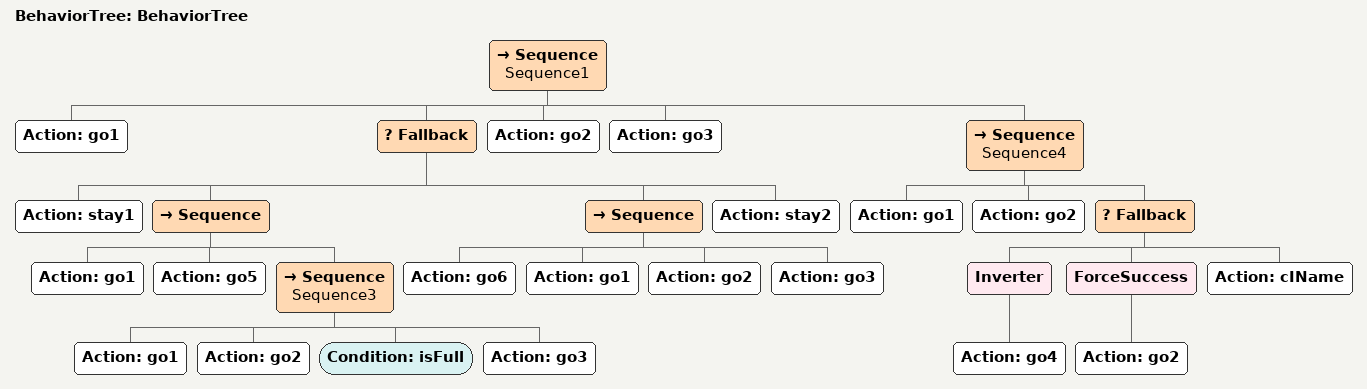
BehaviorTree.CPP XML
<?xml version="1.0"?>
<root main_tree_to_execute="BehaviorTree">
    <BehaviorTree ID="BehaviorTree">
        <Sequence name="Sequence1">
            <Action ID="go1"/>
            <Fallback>
                <Action ID="stay1"/>
                <Sequence>
                    <Action ID="go1"/>
                    <Action ID="go5"/>
                    <Sequence name="Sequence3">
                        <Action ID="go1"/>
                        <Action ID="go2"/>
                        <Condition ID="isFull"/>
                        <Action ID="go3"/>
                    </Sequence>
                </Sequence>
                <Sequence>
                    <Action ID="go6"/>
                    <Action ID="go1"/>
                    <Action ID="go2"/>
                    <Action ID="go3"/>
                </Sequence>
                <Action ID="stay2"/>
            </Fallback>
            <Action ID="go2"/>
            <Action ID="go3"/>
            <Sequence name="Sequence4">
                <Action ID="go1"/>
                <Action ID="go2"/>
                <Fallback>
                    <Inverter>
                        <Action ID="go4"/>
                    </Inverter>
                    <ForceSuccess>
                        <Action ID="go2"/>
                    </ForceSuccess>
                    <Action ID="cIName"/>
                </Fallback>
            </Sequence>
        </Sequence>
    </BehaviorTree>
</root>
